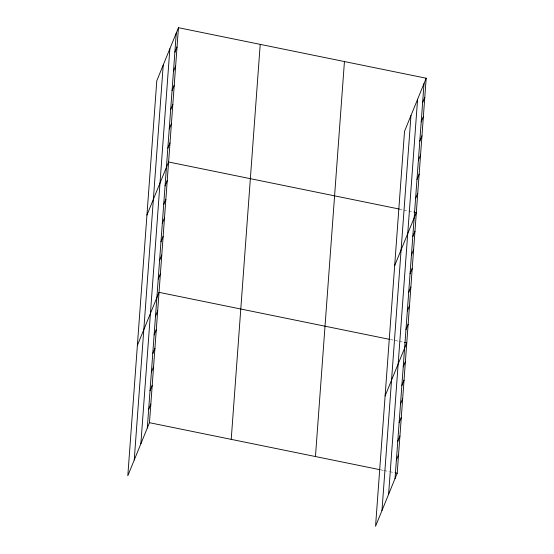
<?xml version="1.0" encoding="UTF-8"?>
<svg xmlns="http://www.w3.org/2000/svg" width="554" height="554" viewBox="0 0 554 554"><rect width="100%" height="100%" fill="white"/><g stroke="black" fill="none" stroke-linecap="round" stroke-linejoin="round"><path stroke-width="0.42" stroke-dasharray="2.77 2.08" d="M399.171 209.024L413.069 211.857M390.418 339.533L398.596 341.202M399.413 341.368L403.499 342.206M380.854 469.882L383.306 470.381M384.123 470.547L389.026 471.551M389.85 471.717L394.753 472.714"/><path stroke-width="0.83" d="M134.234 460.014L163.229 65.026M140.861 443.782L169.856 48.787M147.295 428.02L176.283 33.025M178.457 27.7L156.796 80.78L127.808 475.775L149.469 422.695L178.457 27.7L426.192 78.225L397.204 473.22L375.543 526.3L404.531 131.305L426.192 78.225M231.219 439.364L260.214 44.375M315.455 456.544L344.443 61.549M381.976 510.539L410.964 115.551M388.596 494.306L417.591 99.311M395.03 478.545L424.018 83.55M174.877 52.215L177.051 46.882M173.471 71.397L175.639 66.071M172.059 90.579L174.233 85.254M170.653 109.768L172.827 104.443M169.247 128.95L171.415 123.625M167.834 148.14L170.009 142.814M146.942 215.077L168.603 161.997L399.171 209.024M165.064 185.943L167.232 180.618M163.693 204.564L165.868 199.239M162.329 223.186L164.503 217.861M160.965 241.807L163.132 236.482M159.594 260.428L161.768 255.103M158.229 279.05L160.404 273.724M137.371 345.426L159.033 292.346L389.601 339.367M155.494 316.292L157.668 310.967M154.13 334.914L156.304 329.588M152.759 353.535L154.933 348.21M151.394 372.156L153.569 366.831M150.03 390.778L152.205 385.452M148.659 409.399L150.833 404.074M422.612 102.732L424.786 97.407M421.206 121.922L423.381 116.596M419.794 141.104L421.968 135.778M418.388 160.293L420.562 154.968M416.982 179.475L419.156 174.15M415.569 198.664L417.744 193.339M394.677 265.601L416.338 212.521L413.886 212.023M412.799 236.468L414.974 231.143M411.428 255.089L413.603 249.764M410.064 273.711L412.238 268.385M408.7 292.332L410.874 287.007M407.329 310.953L409.503 305.628M405.964 329.575L408.139 324.249M385.106 395.951L406.768 342.871L404.316 342.372M403.229 366.817L405.403 361.492M401.865 385.439L404.039 380.113M400.5 404.06L402.668 398.735M399.129 422.681L401.304 417.356M397.765 441.303L399.94 435.977M396.401 459.924L398.568 454.599M149.469 422.695L380.037 469.716M395.57 472.887L397.204 473.22"/></g></svg>
